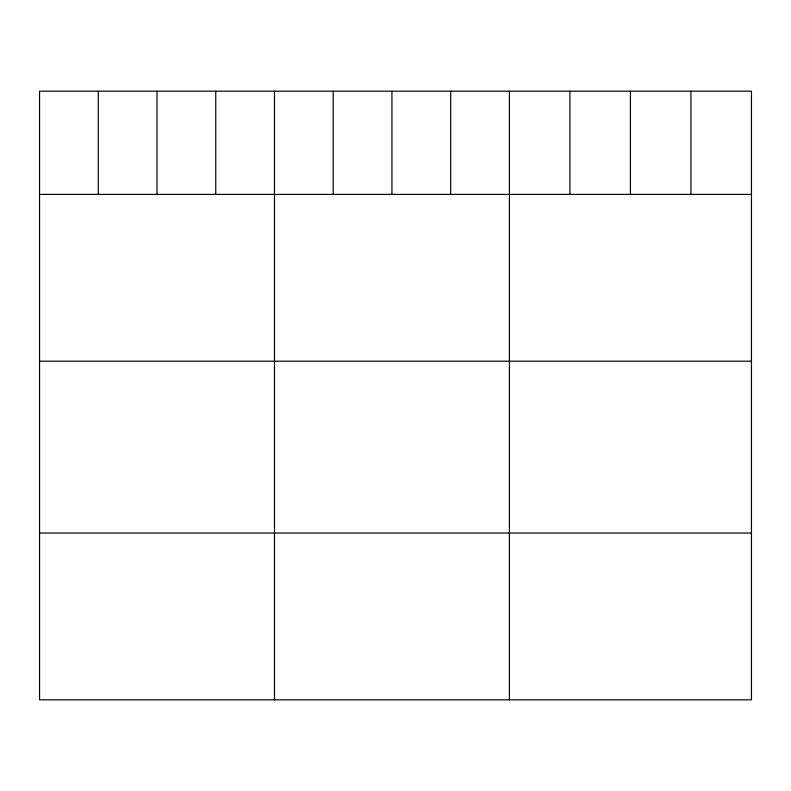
<?xml version="1.0" encoding="UTF-8"?>
<svg xmlns="http://www.w3.org/2000/svg" width="791" height="791" viewBox="0 0 791 791"><rect width="100%" height="100%" fill="white"/><g stroke="black" fill="none" stroke-linecap="round" stroke-linejoin="round"><path stroke-width="1.19" d="M751.45 194.408L751.45 699.817L39.55 699.817L39.55 91.183L751.45 91.183L751.45 194.408L39.55 194.408M39.55 361.19L751.45 361.19M39.55 533.035L751.45 533.035M690.938 91.183L690.938 194.408M630.427 91.183L630.427 194.408M569.915 91.183L569.915 194.408M509.404 91.183L509.404 699.817M450.672 91.183L450.672 194.408M391.94 91.183L391.94 194.408M333.209 91.183L333.209 194.408M274.477 91.183L274.477 699.817M215.745 91.183L215.745 194.408M157.014 91.183L157.014 194.408M98.282 91.183L98.282 194.408"/></g></svg>
